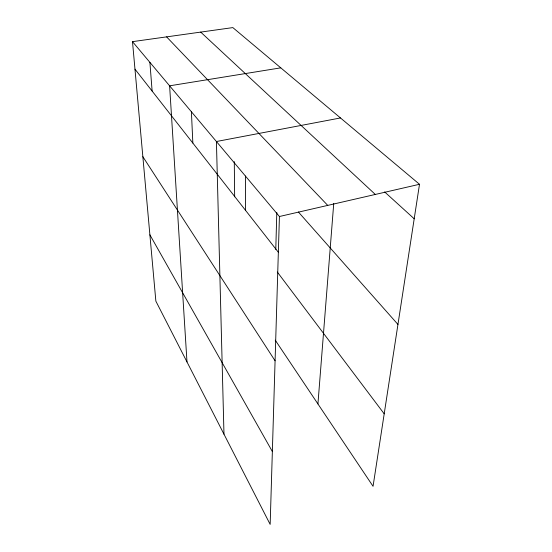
<?xml version="1.0" encoding="UTF-8"?>
<svg xmlns="http://www.w3.org/2000/svg" width="552" height="552" viewBox="0 0 552 552"><rect width="100%" height="100%" fill="white"/><g stroke="black" fill="none" stroke-linecap="round" stroke-linejoin="round"><path stroke-width="0.83" d="M275.779 249.476L276.8 212.465M132.494 41.648L279.422 216.508L270.163 524.4L155.864 301.15L132.494 41.648L232.84 27.6L419.506 184.285L373.055 486.305L275.241 340.156M317.931 403.947L333.739 203.453M279.422 216.508L419.506 184.285M340.487 117.955L216.418 141.519L223.981 434.196M280.789 67.848L169.609 85.815L186.99 361.946M384.647 191.923L414.2 218.778M200.7 32.099L375.319 194.449M166.6 36.874L327.743 205.392M298.356 211.961L397.951 324.445M134.971 69.159L278.346 252.243M277.311 272.026L384.199 413.827M142.858 156.692L275.082 360.794M149.889 234.828L272.357 451.536M149.896 62.362L152.124 91.066M191.406 111.752L192.848 143.065M234.283 161.639L234.655 196.829M245.412 176.026L245.447 210.236"/></g></svg>
